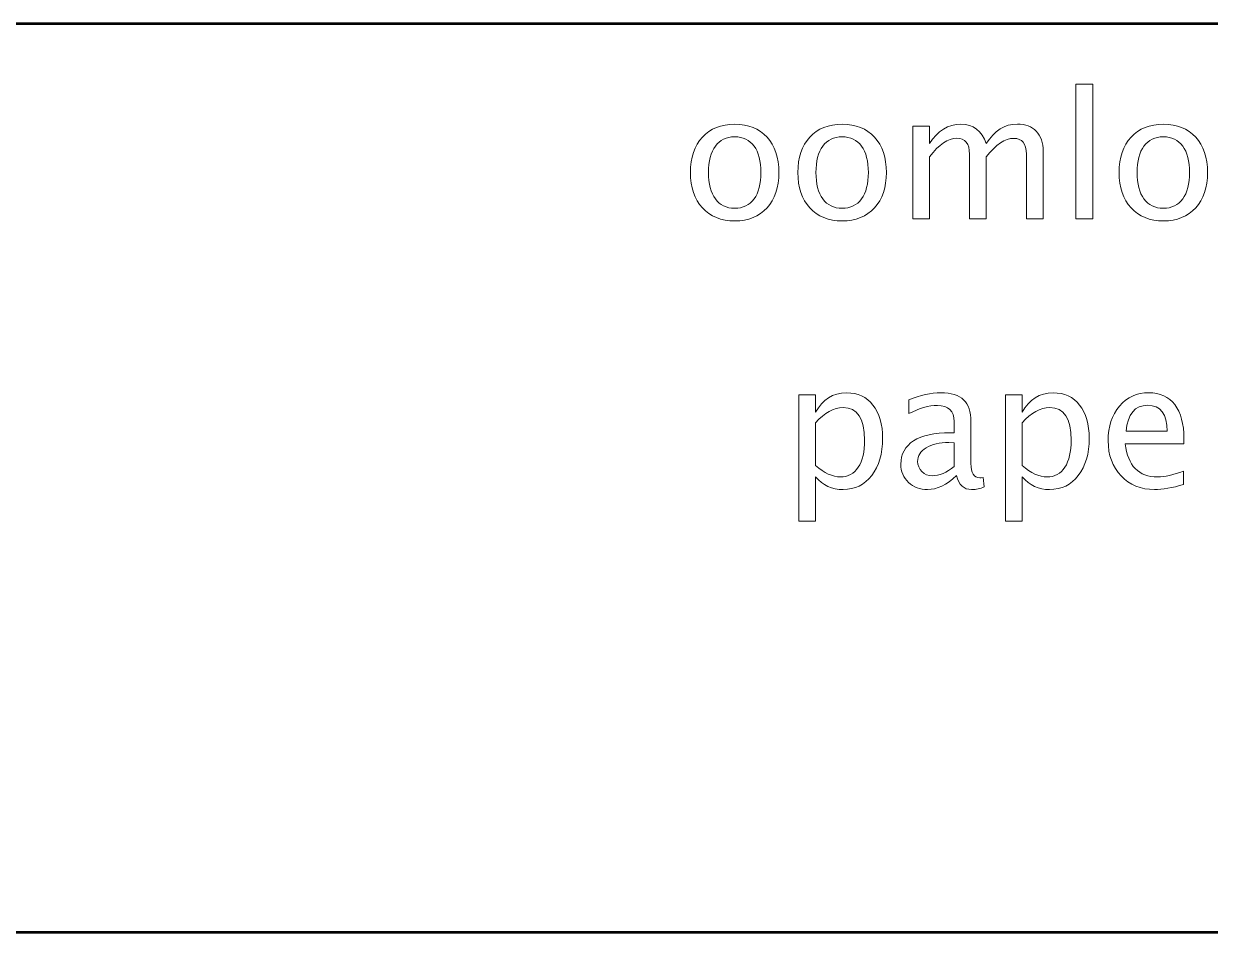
# Model space of a CAD drawing. Header units: centimetres. Extents: x -144 to 123, y -121 to 149.
# Drawn here: x -118.07 to -112.33, y -68.2 to -63.8 of the extents above; entities that cross this region are included whole.
import ezdxf

# ---------------------------------------------------------------- set-up
doc = ezdxf.new("R2010")
doc.units = ezdxf.units.CM
doc.header["$MEASUREMENT"] = 0
doc.layers.add('Layer 1', color=7, linetype='Continuous')

msp = doc.modelspace()

# ---------------------------------------------------------------- linework, layer by layer
at = {"layer": 'Layer 1', "lineweight": 53}
msp.add_open_spline([(-131.95, -67.7), (-131.95, -67.7), (-131.95, -64.3), (-131.95, -64.3), (-131.95, -64.3), (-131.95, -64.02386), (-131.72614, -63.8), (-131.45, -63.8), (-131.45, -63.8), (-131.45, -63.8), (-78.55, -63.8), (-78.55, -63.8), (-78.55, -63.8), (-78.27386, -63.8), (-78.05, -64.02386), (-78.05, -64.3), (-78.05, -64.3), (-78.05, -64.3), (-78.05, -67.7), (-78.05, -67.7), (-78.05, -67.7), (-78.05, -67.97614), (-78.27386, -68.2), (-78.55, -68.2), (-78.55, -68.2), (-78.55, -68.2), (-131.45, -68.2), (-131.45, -68.2), (-131.45, -68.2), (-131.72614, -68.2), (-131.95, -67.97614), (-131.95, -67.7)], degree=3, knots=[0, 0, 0, 0, 0.1111111, 0.1111111, 0.1111111, 0.1111111, 0.2222222, 0.2222222, 0.2222222, 0.2222222, 0.3333333, 0.3333333, 0.3333333, 0.3333333, 0.4444444, 0.4444444, 0.4444444, 0.4444444, 0.5555556, 0.5555556, 0.5555556, 0.5555556, 0.6666667, 0.6666667, 0.6666667, 0.6666667, 0.7777778, 0.7777778, 0.7777778, 0.7777778, 1, 1, 1, 1], dxfattribs=at)
at = {"layer": 'Layer 1', "color": 5, "lineweight": 9}
for points, knots in [([(-112.97862, -64.74469), (-112.97862, -64.74469), (-112.97862, -64.09191), (-112.97862, -64.09191), (-112.97862, -64.09191), (-112.97862, -64.09191), (-112.89734, -64.09191), (-112.89734, -64.09191), (-112.89734, -64.09191), (-112.89734, -64.09191), (-112.89734, -64.74469), (-112.89734, -64.74469), (-112.89734, -64.74469), (-112.89734, -64.74469), (-112.97862, -64.74469), (-112.97862, -64.74469)], [0, 0, 0, 0, 0.2, 0.2, 0.2, 0.2, 0.4, 0.4, 0.4, 0.4, 0.6, 0.6, 0.6, 0.6, 1, 1, 1, 1]), ([(-114.63076, -64.75485), (-114.69666, -64.75485), (-114.74887, -64.73382), (-114.78726, -64.69177), (-114.78726, -64.69177), (-114.82578, -64.64972), (-114.84497, -64.59257), (-114.84497, -64.52046), (-114.84497, -64.52046), (-114.84497, -64.4485), (-114.82578, -64.39149), (-114.78726, -64.34958), (-114.78726, -64.34958), (-114.74887, -64.30767), (-114.69666, -64.28664), (-114.63076, -64.28664), (-114.63076, -64.28664), (-114.56486, -64.28664), (-114.51265, -64.30767), (-114.47427, -64.34958), (-114.47427, -64.34958), (-114.43575, -64.39149), (-114.41655, -64.4485), (-114.41655, -64.52046), (-114.41655, -64.52046), (-114.41655, -64.59257), (-114.43575, -64.64972), (-114.47427, -64.69177), (-114.47427, -64.69177), (-114.51265, -64.73382), (-114.56486, -64.75485), (-114.63076, -64.75485)], [0, 0, 0, 0, 0.1111111, 0.1111111, 0.1111111, 0.1111111, 0.2222222, 0.2222222, 0.2222222, 0.2222222, 0.3333333, 0.3333333, 0.3333333, 0.3333333, 0.4444444, 0.4444444, 0.4444444, 0.4444444, 0.5555556, 0.5555556, 0.5555556, 0.5555556, 0.6666667, 0.6666667, 0.6666667, 0.6666667, 0.7777778, 0.7777778, 0.7777778, 0.7777778, 1, 1, 1, 1]), ([(-114.11062, -64.75485), (-114.17652, -64.75485), (-114.22873, -64.73382), (-114.26712, -64.69177), (-114.26712, -64.69177), (-114.30564, -64.64972), (-114.32483, -64.59257), (-114.32483, -64.52046), (-114.32483, -64.52046), (-114.32483, -64.4485), (-114.30564, -64.39149), (-114.26712, -64.34958), (-114.26712, -64.34958), (-114.22873, -64.30767), (-114.17652, -64.28664), (-114.11062, -64.28664), (-114.11062, -64.28664), (-114.04472, -64.28664), (-113.99251, -64.30767), (-113.95413, -64.34958), (-113.95413, -64.34958), (-113.91561, -64.39149), (-113.89641, -64.4485), (-113.89641, -64.52046), (-113.89641, -64.52046), (-113.89641, -64.59257), (-113.91561, -64.64972), (-113.95413, -64.69177), (-113.95413, -64.69177), (-113.99251, -64.73382), (-114.04472, -64.75485), (-114.11062, -64.75485)], [0, 0, 0, 0, 0.1111111, 0.1111111, 0.1111111, 0.1111111, 0.2222222, 0.2222222, 0.2222222, 0.2222222, 0.3333333, 0.3333333, 0.3333333, 0.3333333, 0.4444444, 0.4444444, 0.4444444, 0.4444444, 0.5555556, 0.5555556, 0.5555556, 0.5555556, 0.6666667, 0.6666667, 0.6666667, 0.6666667, 0.7777778, 0.7777778, 0.7777778, 0.7777778, 1, 1, 1, 1]), ([(-113.76913, -64.74469), (-113.76913, -64.74469), (-113.76913, -64.29595), (-113.76913, -64.29595), (-113.76913, -64.29595), (-113.76913, -64.29595), (-113.68785, -64.29595), (-113.68785, -64.29595), (-113.68785, -64.29595), (-113.68785, -64.29595), (-113.68785, -64.38076), (-113.68785, -64.38076), (-113.68785, -64.38076), (-113.6482, -64.31797), (-113.5974, -64.28664), (-113.53517, -64.28664), (-113.53517, -64.28664), (-113.47519, -64.28664), (-113.43441, -64.31797), (-113.41268, -64.38076), (-113.41268, -64.38076), (-113.37416, -64.3174), (-113.32392, -64.28579), (-113.26226, -64.28579), (-113.26226, -64.28579), (-113.22289, -64.28579), (-113.19227, -64.29737), (-113.17039, -64.32065), (-113.17039, -64.32065), (-113.14852, -64.34393), (-113.13751, -64.37653), (-113.13751, -64.41844), (-113.13751, -64.41844), (-113.13751, -64.41844), (-113.13751, -64.74469), (-113.13751, -64.74469), (-113.13751, -64.74469), (-113.13751, -64.74469), (-113.21879, -64.74469), (-113.21879, -64.74469), (-113.21879, -64.74469), (-113.21879, -64.74469), (-113.21879, -64.43185), (-113.21879, -64.43185), (-113.21879, -64.43185), (-113.21879, -64.38076), (-113.23911, -64.35522), (-113.27975, -64.35522), (-113.27975, -64.35522), (-113.32195, -64.35522), (-113.36626, -64.385), (-113.41268, -64.44469), (-113.41268, -64.44469), (-113.41268, -64.44469), (-113.41268, -64.74469), (-113.41268, -64.74469), (-113.41268, -64.74469), (-113.41268, -64.74469), (-113.49396, -64.74469), (-113.49396, -64.74469), (-113.49396, -64.74469), (-113.49396, -64.74469), (-113.49396, -64.43156), (-113.49396, -64.43156), (-113.49396, -64.43156), (-113.49396, -64.38006), (-113.51456, -64.35438), (-113.55591, -64.35438), (-113.55591, -64.35438), (-113.59697, -64.35438), (-113.641, -64.38429), (-113.68785, -64.44426), (-113.68785, -64.44426), (-113.68785, -64.44426), (-113.68785, -64.74469), (-113.68785, -64.74469), (-113.68785, -64.74469), (-113.68785, -64.74469), (-113.76913, -64.74469), (-113.76913, -64.74469)], [0, 0, 0, 0, 0.047619, 0.047619, 0.047619, 0.047619, 0.0952381, 0.0952381, 0.0952381, 0.0952381, 0.1428571, 0.1428571, 0.1428571, 0.1428571, 0.1904762, 0.1904762, 0.1904762, 0.1904762, 0.2380952, 0.2380952, 0.2380952, 0.2380952, 0.2857143, 0.2857143, 0.2857143, 0.2857143, 0.3333333, 0.3333333, 0.3333333, 0.3333333, 0.3809524, 0.3809524, 0.3809524, 0.3809524, 0.4285714, 0.4285714, 0.4285714, 0.4285714, 0.4761905, 0.4761905, 0.4761905, 0.4761905, 0.5238095, 0.5238095, 0.5238095, 0.5238095, 0.5714286, 0.5714286, 0.5714286, 0.5714286, 0.6190476, 0.6190476, 0.6190476, 0.6190476, 0.6666667, 0.6666667, 0.6666667, 0.6666667, 0.7142857, 0.7142857, 0.7142857, 0.7142857, 0.7619048, 0.7619048, 0.7619048, 0.7619048, 0.8095238, 0.8095238, 0.8095238, 0.8095238, 0.8571429, 0.8571429, 0.8571429, 0.8571429, 0.9047619, 0.9047619, 0.9047619, 0.9047619, 1, 1, 1, 1]), ([(-112.55528, -64.75485), (-112.62118, -64.75485), (-112.67339, -64.73382), (-112.71178, -64.69177), (-112.71178, -64.69177), (-112.7503, -64.64972), (-112.76949, -64.59257), (-112.76949, -64.52046), (-112.76949, -64.52046), (-112.76949, -64.4485), (-112.7503, -64.39149), (-112.71178, -64.34958), (-112.71178, -64.34958), (-112.67339, -64.30767), (-112.62118, -64.28664), (-112.55528, -64.28664), (-112.55528, -64.28664), (-112.48938, -64.28664), (-112.43717, -64.30767), (-112.39879, -64.34958), (-112.39879, -64.34958), (-112.36027, -64.39149), (-112.34107, -64.4485), (-112.34107, -64.52046), (-112.34107, -64.52046), (-112.34107, -64.59257), (-112.36027, -64.64972), (-112.39879, -64.69177), (-112.39879, -64.69177), (-112.43717, -64.73382), (-112.48938, -64.75485), (-112.55528, -64.75485)], [0, 0, 0, 0, 0.1111111, 0.1111111, 0.1111111, 0.1111111, 0.2222222, 0.2222222, 0.2222222, 0.2222222, 0.3333333, 0.3333333, 0.3333333, 0.3333333, 0.4444444, 0.4444444, 0.4444444, 0.4444444, 0.5555556, 0.5555556, 0.5555556, 0.5555556, 0.6666667, 0.6666667, 0.6666667, 0.6666667, 0.7777778, 0.7777778, 0.7777778, 0.7777778, 1, 1, 1, 1]), ([(-114.6309, -64.69389), (-114.59069, -64.69389), (-114.55936, -64.67879), (-114.53706, -64.64845), (-114.53706, -64.64845), (-114.51491, -64.61825), (-114.50376, -64.5755), (-114.50376, -64.52046), (-114.50376, -64.52046), (-114.50376, -64.46557), (-114.51491, -64.42296), (-114.53706, -64.39276), (-114.53706, -64.39276), (-114.55936, -64.3627), (-114.59069, -64.3476), (-114.6309, -64.3476), (-114.6309, -64.3476), (-114.67126, -64.3476), (-114.70259, -64.3627), (-114.7246, -64.39276), (-114.7246, -64.39276), (-114.74676, -64.42296), (-114.75776, -64.46557), (-114.75776, -64.52046), (-114.75776, -64.52046), (-114.75776, -64.5755), (-114.74676, -64.61825), (-114.7246, -64.64845), (-114.7246, -64.64845), (-114.70259, -64.67879), (-114.67126, -64.69389), (-114.6309, -64.69389)], [0, 0, 0, 0, 0.1111111, 0.1111111, 0.1111111, 0.1111111, 0.2222222, 0.2222222, 0.2222222, 0.2222222, 0.3333333, 0.3333333, 0.3333333, 0.3333333, 0.4444444, 0.4444444, 0.4444444, 0.4444444, 0.5555556, 0.5555556, 0.5555556, 0.5555556, 0.6666667, 0.6666667, 0.6666667, 0.6666667, 0.7777778, 0.7777778, 0.7777778, 0.7777778, 1, 1, 1, 1]), ([(-114.11076, -64.69389), (-114.07055, -64.69389), (-114.03922, -64.67879), (-114.01692, -64.64845), (-114.01692, -64.64845), (-113.99477, -64.61825), (-113.98362, -64.5755), (-113.98362, -64.52046), (-113.98362, -64.52046), (-113.98362, -64.46557), (-113.99477, -64.42296), (-114.01692, -64.39276), (-114.01692, -64.39276), (-114.03922, -64.3627), (-114.07055, -64.3476), (-114.11076, -64.3476), (-114.11076, -64.3476), (-114.15112, -64.3476), (-114.18245, -64.3627), (-114.20446, -64.39276), (-114.20446, -64.39276), (-114.22662, -64.42296), (-114.23762, -64.46557), (-114.23762, -64.52046), (-114.23762, -64.52046), (-114.23762, -64.5755), (-114.22662, -64.61825), (-114.20446, -64.64845), (-114.20446, -64.64845), (-114.18245, -64.67879), (-114.15112, -64.69389), (-114.11076, -64.69389)], [0, 0, 0, 0, 0.1111111, 0.1111111, 0.1111111, 0.1111111, 0.2222222, 0.2222222, 0.2222222, 0.2222222, 0.3333333, 0.3333333, 0.3333333, 0.3333333, 0.4444444, 0.4444444, 0.4444444, 0.4444444, 0.5555556, 0.5555556, 0.5555556, 0.5555556, 0.6666667, 0.6666667, 0.6666667, 0.6666667, 0.7777778, 0.7777778, 0.7777778, 0.7777778, 1, 1, 1, 1]), ([(-112.55542, -64.69389), (-112.51521, -64.69389), (-112.48388, -64.67879), (-112.46158, -64.64845), (-112.46158, -64.64845), (-112.43943, -64.61825), (-112.42828, -64.5755), (-112.42828, -64.52046), (-112.42828, -64.52046), (-112.42828, -64.46557), (-112.43943, -64.42296), (-112.46158, -64.39276), (-112.46158, -64.39276), (-112.48388, -64.3627), (-112.51521, -64.3476), (-112.55542, -64.3476), (-112.55542, -64.3476), (-112.59578, -64.3476), (-112.62711, -64.3627), (-112.64912, -64.39276), (-112.64912, -64.39276), (-112.67128, -64.42296), (-112.68228, -64.46557), (-112.68228, -64.52046), (-112.68228, -64.52046), (-112.68228, -64.5755), (-112.67128, -64.61825), (-112.64912, -64.64845), (-112.64912, -64.64845), (-112.62711, -64.67879), (-112.59578, -64.69389), (-112.55542, -64.69389)], [0, 0, 0, 0, 0.1111111, 0.1111111, 0.1111111, 0.1111111, 0.2222222, 0.2222222, 0.2222222, 0.2222222, 0.3333333, 0.3333333, 0.3333333, 0.3333333, 0.4444444, 0.4444444, 0.4444444, 0.4444444, 0.5555556, 0.5555556, 0.5555556, 0.5555556, 0.6666667, 0.6666667, 0.6666667, 0.6666667, 0.7777778, 0.7777778, 0.7777778, 0.7777778, 1, 1, 1, 1]), ([(-114.32025, -66.20914), (-114.32025, -66.20914), (-114.32025, -65.59699), (-114.32025, -65.59699), (-114.32025, -65.59699), (-114.32025, -65.59699), (-114.23897, -65.59699), (-114.23897, -65.59699), (-114.23897, -65.59699), (-114.23897, -65.59699), (-114.23897, -65.6818), (-114.23897, -65.6818), (-114.23897, -65.6818), (-114.20567, -65.61901), (-114.15557, -65.58768), (-114.08883, -65.58768), (-114.08883, -65.58768), (-114.03478, -65.58768), (-113.99231, -65.6073), (-113.96126, -65.64667), (-113.96126, -65.64667), (-113.93022, -65.68604), (-113.91469, -65.7398), (-113.91469, -65.80796), (-113.91469, -65.80796), (-113.91469, -65.88218), (-113.93233, -65.94215), (-113.96747, -65.98759), (-113.96747, -65.98759), (-114.00261, -66.03317), (-114.04889, -66.05589), (-114.10618, -66.05589), (-114.10618, -66.05589), (-114.15938, -66.05589), (-114.20369, -66.03557), (-114.23897, -65.99479), (-114.23897, -65.99479), (-114.23897, -65.99479), (-114.23897, -66.20914), (-114.23897, -66.20914), (-114.23897, -66.20914), (-114.23897, -66.20914), (-114.32025, -66.20914), (-114.32025, -66.20914)], [0, 0, 0, 0, 0.0833333, 0.0833333, 0.0833333, 0.0833333, 0.1666667, 0.1666667, 0.1666667, 0.1666667, 0.25, 0.25, 0.25, 0.25, 0.3333333, 0.3333333, 0.3333333, 0.3333333, 0.4166667, 0.4166667, 0.4166667, 0.4166667, 0.5, 0.5, 0.5, 0.5, 0.5833333, 0.5833333, 0.5833333, 0.5833333, 0.6666667, 0.6666667, 0.6666667, 0.6666667, 0.75, 0.75, 0.75, 0.75, 0.8333333, 0.8333333, 0.8333333, 0.8333333, 1, 1, 1, 1]), ([(-113.55613, -65.98858), (-113.60495, -66.03345), (-113.65194, -66.05589), (-113.6971, -66.05589), (-113.6971, -66.05589), (-113.73421, -66.05589), (-113.76511, -66.04432), (-113.78953, -66.02104), (-113.78953, -66.02104), (-113.81408, -65.99775), (-113.82636, -65.9684), (-113.82636, -65.93298), (-113.82636, -65.93298), (-113.82636, -65.88402), (-113.80575, -65.84634), (-113.76455, -65.82009), (-113.76455, -65.82009), (-113.72334, -65.79385), (-113.66422, -65.78072), (-113.58717, -65.78072), (-113.58717, -65.78072), (-113.58717, -65.78072), (-113.56812, -65.78072), (-113.56812, -65.78072), (-113.56812, -65.78072), (-113.56812, -65.78072), (-113.56812, -65.72668), (-113.56812, -65.72668), (-113.56812, -65.72668), (-113.56812, -65.67461), (-113.59522, -65.64864), (-113.64954, -65.64864), (-113.64954, -65.64864), (-113.69159, -65.64864), (-113.7376, -65.66191), (-113.78741, -65.68844), (-113.78741, -65.68844), (-113.78741, -65.68844), (-113.78741, -65.62155), (-113.78741, -65.62155), (-113.78741, -65.62155), (-113.73266, -65.59897), (-113.68101, -65.58768), (-113.63261, -65.58768), (-113.63261, -65.58768), (-113.5828, -65.58768), (-113.54597, -65.59897), (-113.5224, -65.62169), (-113.5224, -65.62169), (-113.4987, -65.64441), (-113.48684, -65.6794), (-113.48684, -65.72668), (-113.48684, -65.72668), (-113.48684, -65.72668), (-113.48684, -65.92945), (-113.48684, -65.92945), (-113.48684, -65.92945), (-113.48684, -65.97588), (-113.47259, -65.99916), (-113.44394, -65.99916), (-113.44394, -65.99916), (-113.44042, -65.99916), (-113.43519, -65.9986), (-113.42828, -65.99747), (-113.42828, -65.99747), (-113.42828, -65.99747), (-113.42249, -66.04263), (-113.42249, -66.04263), (-113.42249, -66.04263), (-113.44098, -66.05152), (-113.4613, -66.05589), (-113.4836, -66.05589), (-113.4836, -66.05589), (-113.52156, -66.05589), (-113.54569, -66.03345), (-113.55613, -65.98858)], [0, 0, 0, 0, 0.05, 0.05, 0.05, 0.05, 0.1, 0.1, 0.1, 0.1, 0.15, 0.15, 0.15, 0.15, 0.2, 0.2, 0.2, 0.2, 0.25, 0.25, 0.25, 0.25, 0.3, 0.3, 0.3, 0.3, 0.35, 0.35, 0.35, 0.35, 0.4, 0.4, 0.4, 0.4, 0.45, 0.45, 0.45, 0.45, 0.5, 0.5, 0.5, 0.5, 0.55, 0.55, 0.55, 0.55, 0.6, 0.6, 0.6, 0.6, 0.65, 0.65, 0.65, 0.65, 0.7, 0.7, 0.7, 0.7, 0.75, 0.75, 0.75, 0.75, 0.8, 0.8, 0.8, 0.8, 0.85, 0.85, 0.85, 0.85, 0.9, 0.9, 0.9, 0.9, 1, 1, 1, 1]), ([(-113.31991, -66.20914), (-113.31991, -66.20914), (-113.31991, -65.59699), (-113.31991, -65.59699), (-113.31991, -65.59699), (-113.31991, -65.59699), (-113.23863, -65.59699), (-113.23863, -65.59699), (-113.23863, -65.59699), (-113.23863, -65.59699), (-113.23863, -65.6818), (-113.23863, -65.6818), (-113.23863, -65.6818), (-113.20533, -65.61901), (-113.15523, -65.58768), (-113.08849, -65.58768), (-113.08849, -65.58768), (-113.03444, -65.58768), (-112.99197, -65.6073), (-112.96092, -65.64667), (-112.96092, -65.64667), (-112.92988, -65.68604), (-112.91435, -65.7398), (-112.91435, -65.80796), (-112.91435, -65.80796), (-112.91435, -65.88218), (-112.93199, -65.94215), (-112.96713, -65.98759), (-112.96713, -65.98759), (-113.00227, -66.03317), (-113.04855, -66.05589), (-113.10584, -66.05589), (-113.10584, -66.05589), (-113.15904, -66.05589), (-113.20335, -66.03557), (-113.23863, -65.99479), (-113.23863, -65.99479), (-113.23863, -65.99479), (-113.23863, -66.20914), (-113.23863, -66.20914), (-113.23863, -66.20914), (-113.23863, -66.20914), (-113.31991, -66.20914), (-113.31991, -66.20914)], [0, 0, 0, 0, 0.0833333, 0.0833333, 0.0833333, 0.0833333, 0.1666667, 0.1666667, 0.1666667, 0.1666667, 0.25, 0.25, 0.25, 0.25, 0.3333333, 0.3333333, 0.3333333, 0.3333333, 0.4166667, 0.4166667, 0.4166667, 0.4166667, 0.5, 0.5, 0.5, 0.5, 0.5833333, 0.5833333, 0.5833333, 0.5833333, 0.6666667, 0.6666667, 0.6666667, 0.6666667, 0.75, 0.75, 0.75, 0.75, 0.8333333, 0.8333333, 0.8333333, 0.8333333, 1, 1, 1, 1]), ([(-112.45772, -66.03134), (-112.51233, -66.04771), (-112.55903, -66.05589), (-112.59798, -66.05589), (-112.59798, -66.05589), (-112.66444, -66.05589), (-112.71849, -66.03388), (-112.76012, -65.98999), (-112.76012, -65.98999), (-112.80175, -65.94611), (-112.82263, -65.88924), (-112.82263, -65.81925), (-112.82263, -65.81925), (-112.82263, -65.75137), (-112.80429, -65.69563), (-112.76746, -65.65203), (-112.76746, -65.65203), (-112.73063, -65.60857), (-112.68349, -65.58683), (-112.62606, -65.58683), (-112.62606, -65.58683), (-112.57173, -65.58683), (-112.52968, -65.60617), (-112.50005, -65.64483), (-112.50005, -65.64483), (-112.47042, -65.6835), (-112.4556, -65.73825), (-112.4556, -65.80923), (-112.4556, -65.80923), (-112.4556, -65.80923), (-112.45602, -65.83406), (-112.45602, -65.83406), (-112.45602, -65.83406), (-112.45602, -65.83406), (-112.73966, -65.83406), (-112.73966, -65.83406), (-112.73966, -65.83406), (-112.7278, -65.94131), (-112.67545, -65.99493), (-112.58274, -65.99493), (-112.58274, -65.99493), (-112.54873, -65.99493), (-112.5071, -65.98533), (-112.45772, -65.96614), (-112.45772, -65.96614), (-112.45772, -65.96614), (-112.45772, -66.03134), (-112.45772, -66.03134)], [0, 0, 0, 0, 0.0769231, 0.0769231, 0.0769231, 0.0769231, 0.1538462, 0.1538462, 0.1538462, 0.1538462, 0.2307692, 0.2307692, 0.2307692, 0.2307692, 0.3076923, 0.3076923, 0.3076923, 0.3076923, 0.3846154, 0.3846154, 0.3846154, 0.3846154, 0.4615385, 0.4615385, 0.4615385, 0.4615385, 0.5384615, 0.5384615, 0.5384615, 0.5384615, 0.6153846, 0.6153846, 0.6153846, 0.6153846, 0.6923077, 0.6923077, 0.6923077, 0.6923077, 0.7692308, 0.7692308, 0.7692308, 0.7692308, 0.8461538, 0.8461538, 0.8461538, 0.8461538, 1, 1, 1, 1]), ([(-114.23897, -65.93877), (-114.19706, -65.97616), (-114.15712, -65.99493), (-114.11917, -65.99493), (-114.11917, -65.99493), (-114.08177, -65.99493), (-114.05284, -65.97927), (-114.03252, -65.94808), (-114.03252, -65.94808), (-114.01206, -65.9169), (-114.0019, -65.87301), (-114.0019, -65.81628), (-114.0019, -65.81628), (-114.0019, -65.7113), (-114.03662, -65.6588), (-114.10604, -65.6588), (-114.10604, -65.6588), (-114.15148, -65.6588), (-114.19579, -65.68336), (-114.23897, -65.7326), (-114.23897, -65.7326), (-114.23897, -65.7326), (-114.23897, -65.93877), (-114.23897, -65.93877)], [0, 0, 0, 0, 0.1428571, 0.1428571, 0.1428571, 0.1428571, 0.2857143, 0.2857143, 0.2857143, 0.2857143, 0.4285714, 0.4285714, 0.4285714, 0.4285714, 0.5714286, 0.5714286, 0.5714286, 0.5714286, 0.7142857, 0.7142857, 0.7142857, 0.7142857, 1, 1, 1, 1]), ([(-113.23863, -65.93877), (-113.19672, -65.97616), (-113.15678, -65.99493), (-113.11883, -65.99493), (-113.11883, -65.99493), (-113.08143, -65.99493), (-113.0525, -65.97927), (-113.03218, -65.94808), (-113.03218, -65.94808), (-113.01172, -65.9169), (-113.00156, -65.87301), (-113.00156, -65.81628), (-113.00156, -65.81628), (-113.00156, -65.7113), (-113.03628, -65.6588), (-113.1057, -65.6588), (-113.1057, -65.6588), (-113.15114, -65.6588), (-113.19545, -65.68336), (-113.23863, -65.7326), (-113.23863, -65.7326), (-113.23863, -65.7326), (-113.23863, -65.93877), (-113.23863, -65.93877)], [0, 0, 0, 0, 0.1428571, 0.1428571, 0.1428571, 0.1428571, 0.2857143, 0.2857143, 0.2857143, 0.2857143, 0.4285714, 0.4285714, 0.4285714, 0.4285714, 0.5714286, 0.5714286, 0.5714286, 0.5714286, 0.7142857, 0.7142857, 0.7142857, 0.7142857, 1, 1, 1, 1]), ([(-112.73542, -65.7731), (-112.73542, -65.7731), (-112.5373, -65.7731), (-112.5373, -65.7731), (-112.5373, -65.7731), (-112.5373, -65.68956), (-112.56849, -65.6478), (-112.63072, -65.6478), (-112.63072, -65.6478), (-112.69337, -65.6478), (-112.72823, -65.68956), (-112.73542, -65.7731)], [0, 0, 0, 0, 0.25, 0.25, 0.25, 0.25, 0.5, 0.5, 0.5, 0.5, 1, 1, 1, 1]), ([(-113.56812, -65.94427), (-113.56812, -65.94427), (-113.56812, -65.82898), (-113.56812, -65.82898), (-113.56812, -65.82898), (-113.56812, -65.82898), (-113.59423, -65.82814), (-113.59423, -65.82814), (-113.59423, -65.82814), (-113.63938, -65.82814), (-113.67579, -65.83646), (-113.70359, -65.85311), (-113.70359, -65.85311), (-113.73125, -65.8699), (-113.74508, -65.89206), (-113.74508, -65.91972), (-113.74508, -65.91972), (-113.74508, -65.93905), (-113.73816, -65.95542), (-113.72447, -65.96882), (-113.72447, -65.96882), (-113.71064, -65.98223), (-113.69385, -65.989), (-113.67396, -65.989), (-113.67396, -65.989), (-113.64009, -65.989), (-113.60481, -65.97405), (-113.56812, -65.94427)], [0, 0, 0, 0, 0.125, 0.125, 0.125, 0.125, 0.25, 0.25, 0.25, 0.25, 0.375, 0.375, 0.375, 0.375, 0.5, 0.5, 0.5, 0.5, 0.625, 0.625, 0.625, 0.625, 0.75, 0.75, 0.75, 0.75, 1, 1, 1, 1])]:
    msp.add_open_spline(points, degree=3, knots=knots, dxfattribs=at)

doc.saveas('drawing.dxf')
